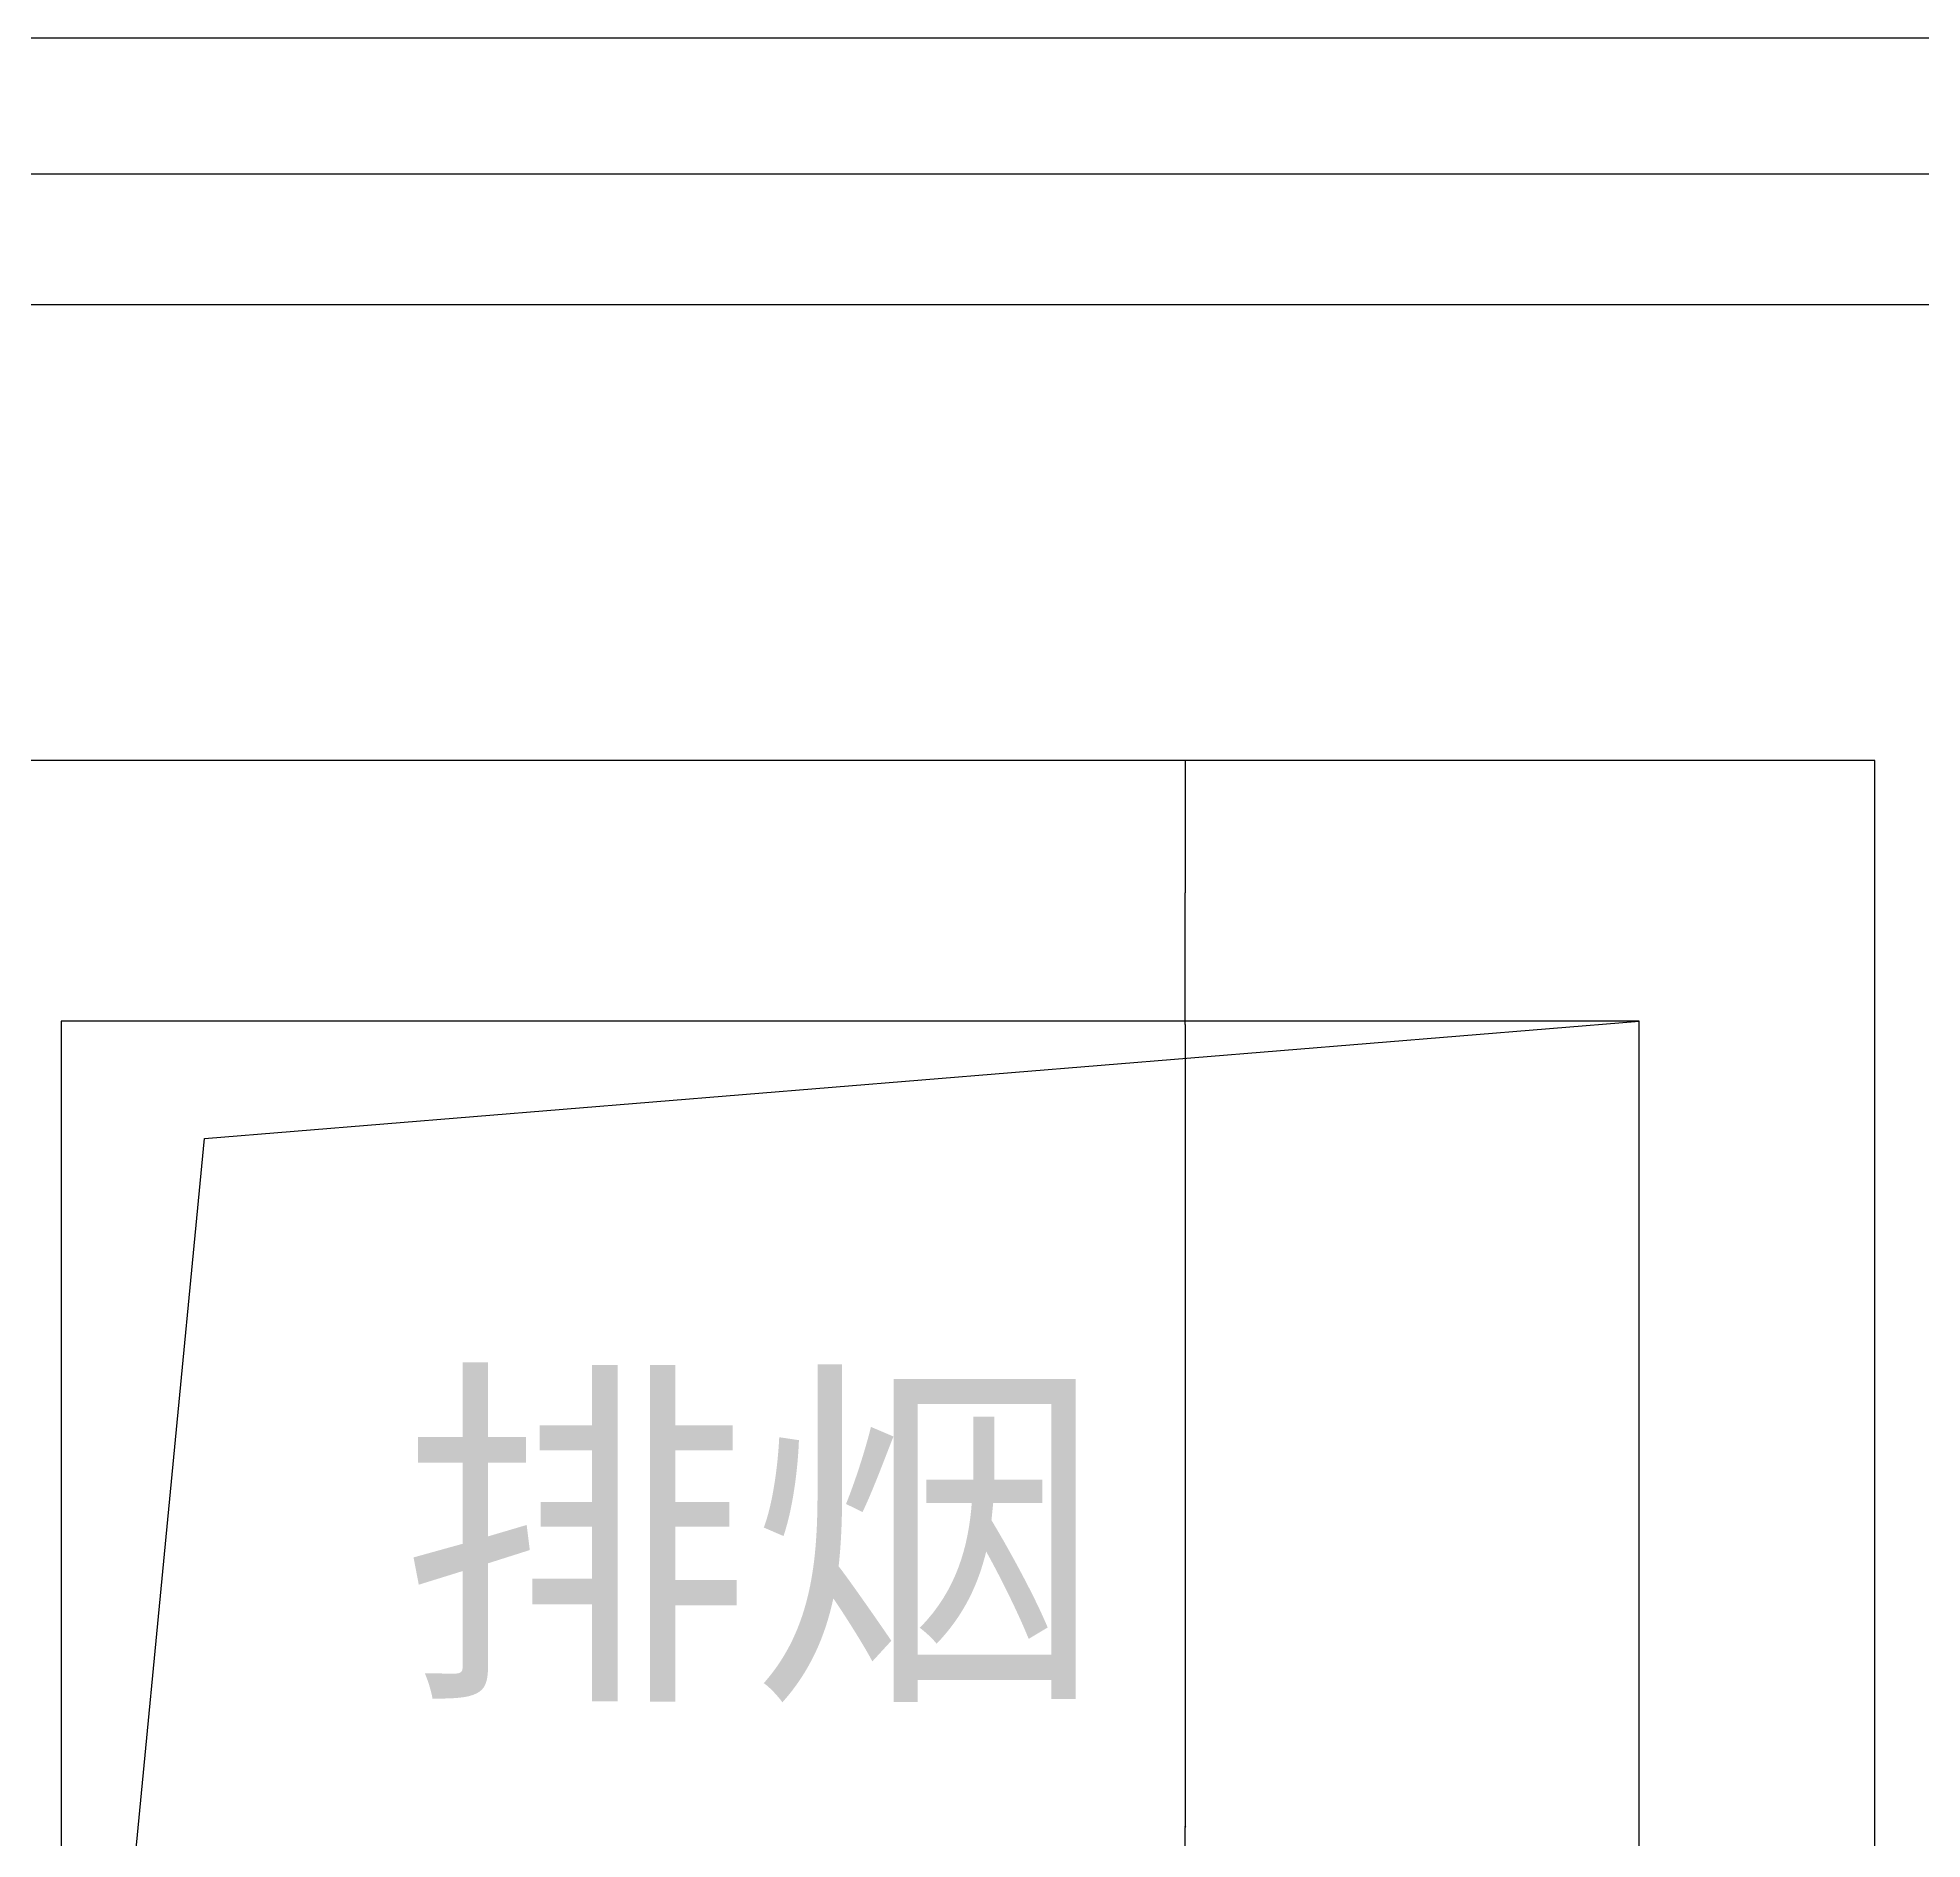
# Model space of a CAD drawing. Header units: metres. Extents: x 169789 to 254571, y -54633 to 5590.
# Drawn here: x 231760 to 234627, y -489 to 2251 of the extents above; entities that cross this region are included whole.
import ezdxf

# ---------------------------------------------------------------- set-up
doc = ezdxf.new("R2010")
doc.units = ezdxf.units.M
doc.layers.add('DIM', color=3, linetype='Continuous')
doc.layers.add('WALL', color=40, linetype='Continuous')
doc.dimstyles.get("Standard").update_dxf_attribs({"dimtxt": 2.5, "dimasz": 2.5, "dimexe": 1.25, "dimexo": 0.625, "dimtad": 1, "dimcen": 2.5, "dimazin": 3, "dimtfac": 1, "dimtmove": 0, "dimatfit": 3})

# ---------------------------------------------------------------- blocks, each defined once
blk = doc.blocks.new('*D108')
for p, q in [((233505.55, 1150.71), (233505.55, 950.33)), ((233505.3, 950.33), (233505.05, 950.33)), ((233505.55, 749.95), (233505.55, 950.33)), ((233505.55, 950.33), (233505.55, 950.33)), ((233505.8, 950.33), (233506.05, 950.33))]:
    blk.add_line(p, q)
at = {"layer": 'Defpoints'}
for p in [(233505.55, 1150.71), (233505.55, 950.33), (233505.55, 749.95)]:
    blk.add_point(p, dxfattribs=at)
at = {"layer": 'DIM', "insert": (233505.55, 951.455), "char_height": 1, "attachment_point": 5}
blk.add_mtext('200', dxfattribs=at)
blk = doc.blocks.new('*D109')
for p, q in [((233505.55, 749.95), (233505.55, -471.41)), ((233505.3, -471.41), (233505.05, -471.41)), ((233505.55, -1692.77), (233505.55, -471.41)), ((233505.55, -471.41), (233505.55, -471.41)), ((233505.8, -471.41), (233506.05, -471.41))]:
    blk.add_line(p, q)
at = {"layer": 'Defpoints'}
for p in [(233505.55, 749.95), (233505.55, -471.41), (233505.55, -1692.77)]:
    blk.add_point(p, dxfattribs=at)
at = {"layer": 'DIM', "insert": (233505.55, -470.285), "char_height": 1, "attachment_point": 5}
blk.add_mtext('1200', dxfattribs=at)

msp = doc.modelspace()

# ---------------------------------------------------------------- linework, layer by layer
at = {"layer": 'WALL'}
for p, q in [((230293.62, 2250.83), (235775.16, 2250.83)), ((230922.39, 2043.75), (235168.14, 2043.75)), ((230699.66, 1844.79), (235369.12, 1844.79)), ((234554.59, 1151.55), (231418.39, 1151.55)), ((234554.59, -2100.01), (234554.59, 1151.55)), ((231795.35, 755.02), (231795.35, -1683.65)), ((234195.99, 755.02), (231795.35, 755.02)), ((232013.59, 576.58), (234195.99, 755.02)), ((234195.99, -1683.65), (234195.99, 755.02)), ((231795.35, -1683.65), (232013.59, 576.58))]:
    msp.add_line(p, q, dxfattribs=at)

# ---------------------------------------------------------------- texts
at = {"layer": 'DIM'}
msp.add_text('排烟', height=411.16, dxfattribs=at).set_placement((232308.93, -235.06))

# ---------------------------------------------------------------- dimensions: what is measured, and where the dimension line sits
for base, p2, text, picture, middle in [((233505.55, 950.33), (233505.55, 1150.71), '200', '*D108', (233505.55, 951.455)), ((233505.55, -471.41), (233505.55, -1692.77), '1200', '*D109', (233505.55, -470.285))]:
    dim = msp.add_linear_dim(base=base, p1=(233505.55, 749.95), p2=p2, text=text, dimstyle='Standard', dxfattribs=at)
    dim.commit()
    dim.dimension.update_dxf_attribs({"geometry": picture, "text_midpoint": middle})

doc.saveas('drawing.dxf')
